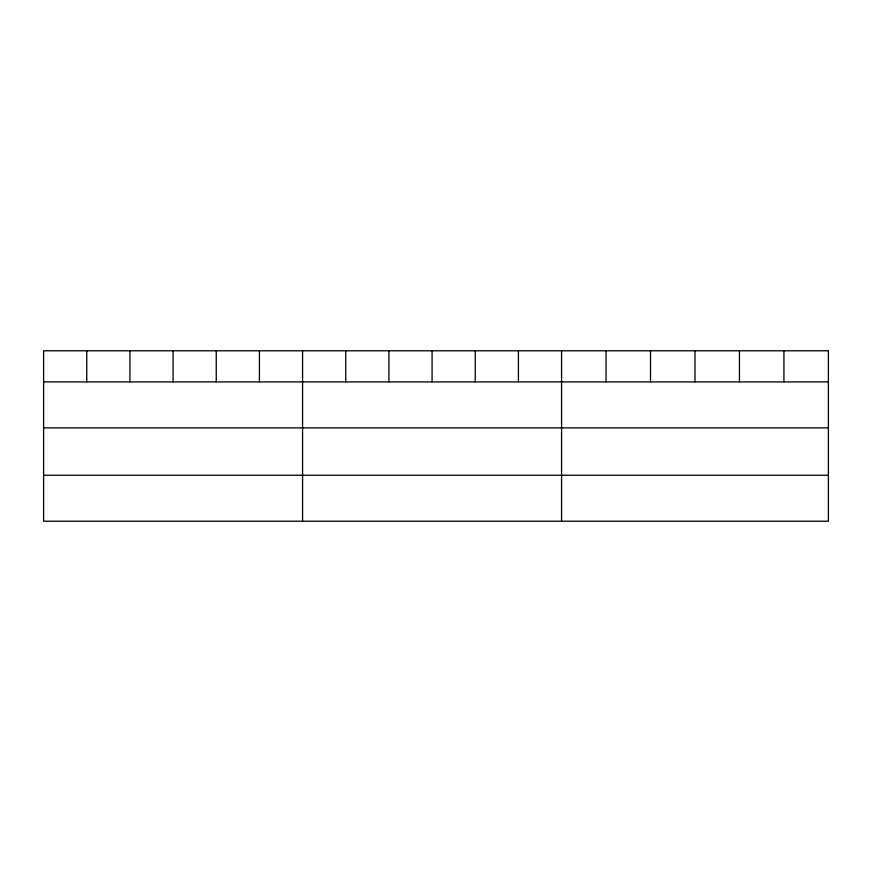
<?xml version="1.0" encoding="UTF-8"?>
<svg xmlns="http://www.w3.org/2000/svg" width="872" height="872" viewBox="0 0 872 872"><rect width="100%" height="100%" fill="white"/><g stroke="black" fill="none" stroke-linecap="round" stroke-linejoin="round"><path stroke-width="1.31" d="M43.6 381.892L828.4 381.892M43.6 427.869L828.4 427.869M43.6 475.24L828.4 475.24M783.928 350.784L783.928 381.892M739.456 350.784L739.456 381.892M694.984 350.784L694.984 381.892M650.512 350.784L650.512 381.892M606.04 350.784L606.04 381.892M561.568 350.784L561.568 521.216M518.404 350.784L518.404 381.892M475.24 350.784L475.24 381.892M432.076 350.784L432.076 381.892M388.912 350.784L388.912 381.892M345.748 350.784L345.748 381.892M302.584 350.784L302.584 521.216M259.42 350.784L259.42 381.892M216.256 350.784L216.256 381.892M173.092 350.784L173.092 381.892M129.928 350.784L129.928 381.892M86.764 350.784L86.764 381.892M828.4 350.784L43.6 350.784L43.6 521.216L828.4 521.216L828.4 350.784"/></g></svg>
